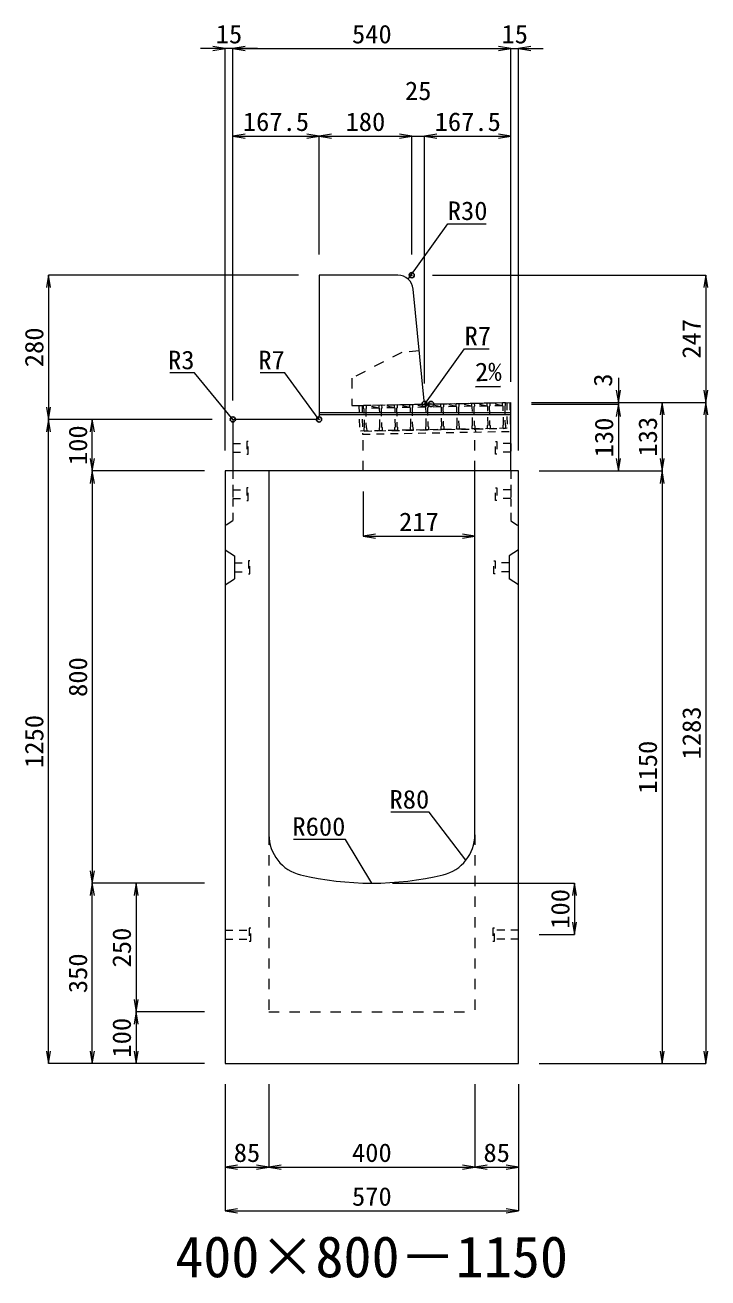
# Model space of a CAD drawing. Units: millimetres at full size; some dimension numbers follow another scale. Extents: x -18734 to 51600, y -18820 to 17820.
# Drawn here: x 43876 to 45203, y 8034 to 10466 of the extents above; entities that cross this region are included whole.
import ezdxf
from ezdxf.enums import TextEntityAlignment as Align

# ---------------------------------------------------------------- set-up
doc = ezdxf.new("R2010")
doc.units = ezdxf.units.MM
doc.header["$LTSCALE"] = 20
doc.header["$PDMODE"] = 32
doc.header["$PDSIZE"] = 10
doc.linetypes.add('USER1', pattern=[2, 1, -1])
doc.linetypes.add('USER2', pattern=[1.35, 0.75, -0.6])
for name, color, linetype, lineweight in [('インサート', 3, 'USER2', 9), ('グレーチング', 7, 'USER2', 5), ('受枠', 3, 'USER2', 9), ('寸法線', 7, 'Continuous', 13), ('引出線', 4, 'Continuous', 13), ('本体', 2, 'Continuous', 13), ('目地', 132, 'Continuous', 5)]:
    doc.layers.add(name, color=color, linetype=linetype, lineweight=lineweight)
doc.layers.add('作業エリア', color=11, linetype='Continuous')
doc.layers.add('文字', color=7, linetype='Continuous')
doc.styles.add('ＭＳ 明朝', font='')
doc.styles.get('ＭＳ 明朝').set_extended_font_data('MS Mincho')

# ---------------------------------------------------------------- blocks, each defined once
blk = doc.blocks.new('open_arrow')
at = {"color": 0, "linetype": 'Continuous', "lineweight": -2}
blk.add_lwpolyline([(7.5, 1.25), (0, 0), (7.5, -1.25)], dxfattribs=at)

msp = doc.modelspace()

# ---------------------------------------------------------------- linework, layer by layer
at = {"layer": 'インサート'}
for p, q in [((44310, 9657.5), (44307, 9657.5)), ((44307, 9657.5), (44307, 9632.5)), ((44310, 9632.5), (44310, 9657.5)), ((44790, 9657.5), (44793, 9657.5)), ((44790, 9632.5), (44790, 9657.5)), ((44793, 9657.5), (44793, 9632.5)), ((44280, 9653.5), (44307, 9653.5)), ((44280, 9653.5), (44280, 9636.5)), ((44280, 9636.5), (44307, 9636.5)), ((44307, 9632.5), (44310, 9632.5)), ((44793, 9632.5), (44790, 9632.5)), ((44820, 9653.5), (44793, 9653.5)), ((44820, 9636.5), (44793, 9636.5)), ((44820, 9653.5), (44820, 9636.5)), ((44280, 9563.5), (44307, 9563.5)), ((44280, 9563.5), (44280, 9546.5)), ((44310, 9567.5), (44307, 9567.5)), ((44307, 9567.5), (44307, 9542.5)), ((44310, 9542.5), (44310, 9567.5)), ((44790, 9567.5), (44793, 9567.5)), ((44790, 9542.5), (44790, 9567.5)), ((44793, 9567.5), (44793, 9542.5)), ((44820, 9563.5), (44793, 9563.5)), ((44820, 9563.5), (44820, 9546.5)), ((44280, 9546.5), (44307, 9546.5)), ((44307, 9542.5), (44310, 9542.5)), ((44793, 9542.5), (44790, 9542.5)), ((44820, 9546.5), (44793, 9546.5)), ((44283.2, 9421.5), (44310.2, 9421.5)), ((44283.2, 9421.5), (44283.2, 9404.5)), ((44313.2, 9425.5), (44310.2, 9425.5)), ((44310.2, 9425.5), (44310.2, 9400.5)), ((44313.2, 9400.5), (44313.2, 9425.5)), ((44786.8, 9425.5), (44789.8, 9425.5)), ((44786.8, 9400.5), (44786.8, 9425.5)), ((44789.8, 9425.5), (44789.8, 9400.5)), ((44816.8, 9421.5), (44789.8, 9421.5)), ((44816.8, 9421.5), (44816.8, 9404.5)), ((44283.2, 9404.5), (44310.2, 9404.5)), ((44310.2, 9400.5), (44313.2, 9400.5)), ((44789.8, 9400.5), (44786.8, 9400.5)), ((44816.8, 9404.5), (44789.8, 9404.5)), ((44265, 8708.5), (44312, 8708.5)), ((44265, 8708.5), (44265, 8691.5)), ((44315, 8712.5), (44312, 8712.5)), ((44312, 8712.5), (44312, 8687.5)), ((44315, 8687.5), (44315, 8712.5)), ((44788, 8712.5), (44785, 8712.5)), ((44785, 8712.5), (44785, 8687.5)), ((44788, 8687.5), (44788, 8712.5)), ((44835, 8708.5), (44788, 8708.5)), ((44835, 8691.5), (44835, 8708.5)), ((44265, 8691.5), (44312, 8691.5)), ((44312, 8687.5), (44315, 8687.5)), ((44785, 8687.5), (44788, 8687.5)), ((44835, 8691.5), (44788, 8691.5))]:
    msp.add_line(p, q, dxfattribs=at)
at = {"layer": 'グレーチング'}
for p, q in [((44533.97, 9727.46), (44808.92, 9732.79)), ((44564.08, 9722.05), (44538.97, 9727.56)), ((44594.07, 9722.63), (44568.96, 9728.14)), ((44624.07, 9723.21), (44598.96, 9728.72)), ((44654.06, 9723.79), (44628.95, 9729.3)), ((44684.06, 9724.37), (44658.95, 9729.88)), ((44714.05, 9724.95), (44688.94, 9730.46)), ((44744.05, 9725.53), (44718.93, 9731.04)), ((44774.04, 9726.11), (44748.93, 9731.62)), ((44804.04, 9726.69), (44778.92, 9732.2)), ((44564.08, 9722.05), (44539.08, 9721.56)), ((44594.07, 9722.63), (44569.08, 9722.14)), ((44624.07, 9723.21), (44599.07, 9722.72)), ((44654.06, 9723.79), (44629.07, 9723.3)), ((44684.06, 9724.37), (44659.06, 9723.88)), ((44714.05, 9724.95), (44689.06, 9724.46)), ((44744.05, 9725.53), (44719.05, 9725.05)), ((44774.04, 9726.11), (44749.05, 9725.63)), ((44804.04, 9726.69), (44779.04, 9726.21)), ((44534.94, 9677.47), (44809.89, 9682.79))]:
    msp.add_line(p, q, dxfattribs=at)
for points in [[(44533.97, 9727.46), (44538.97, 9727.56), (44539.08, 9721.56), (44538.1, 9720.54), (44538.8, 9684.55), (44539.82, 9683.57), (44539.94, 9677.57), (44534.94, 9677.47), (44534.82, 9683.47), (44535.8, 9684.49), (44535.1, 9720.48), (44534.09, 9721.47)], [(44568.8, 9685.13), (44569.81, 9684.15), (44569.93, 9678.15), (44564.93, 9678.05), (44564.82, 9684.05), (44565.8, 9685.07), (44565.1, 9721.07), (44564.08, 9722.05), (44563.96, 9728.04), (44568.96, 9728.14), (44569.08, 9722.14), (44568.1, 9721.12)], [(44598.79, 9685.71), (44599.81, 9684.73), (44599.92, 9678.73), (44594.93, 9678.63), (44594.81, 9684.63), (44595.79, 9685.65), (44595.09, 9721.65), (44594.07, 9722.63), (44593.96, 9728.62), (44598.96, 9728.72), (44599.07, 9722.72), (44598.09, 9721.7)], [(44628.78, 9686.29), (44629.8, 9685.31), (44629.92, 9679.31), (44624.92, 9679.21), (44624.8, 9685.21), (44625.78, 9686.23), (44625.09, 9722.23), (44624.07, 9723.21), (44623.95, 9729.21), (44628.95, 9729.3), (44629.07, 9723.3), (44628.09, 9722.28)], [(44658.78, 9686.87), (44659.8, 9685.89), (44659.91, 9679.89), (44654.91, 9679.8), (44654.8, 9685.79), (44655.78, 9686.81), (44655.08, 9722.81), (44654.06, 9723.79), (44653.95, 9729.79), (44658.95, 9729.88), (44659.06, 9723.88), (44658.08, 9722.86)], [(44685.77, 9687.39), (44685.08, 9723.39), (44684.06, 9724.37), (44683.94, 9730.37), (44688.94, 9730.46), (44689.06, 9724.46), (44688.08, 9723.45), (44688.77, 9687.45), (44689.79, 9686.47), (44689.91, 9680.47), (44684.91, 9680.38), (44684.79, 9686.37)], [(44715.77, 9687.97), (44715.07, 9723.97), (44714.05, 9724.95), (44713.94, 9730.95), (44718.93, 9731.04), (44719.05, 9725.05), (44718.07, 9724.03), (44718.77, 9688.03), (44719.79, 9687.05), (44719.9, 9681.05), (44714.9, 9680.96), (44714.79, 9686.96)], [(44749.05, 9725.63), (44748.06, 9724.61), (44748.76, 9688.61), (44749.78, 9687.63), (44749.9, 9681.63), (44744.9, 9681.54), (44744.78, 9687.54), (44745.76, 9688.56), (44745.07, 9724.55), (44744.05, 9725.53), (44743.93, 9731.53), (44748.93, 9731.62)], [(44779.04, 9726.21), (44778.06, 9725.19), (44778.76, 9689.19), (44779.78, 9688.21), (44779.89, 9682.21), (44774.89, 9682.12), (44774.78, 9688.12), (44775.76, 9689.14), (44775.06, 9725.13), (44774.04, 9726.11), (44773.92, 9732.11), (44778.92, 9732.2)], [(44804.89, 9682.7), (44804.77, 9688.7), (44805.75, 9689.72), (44805.05, 9725.71), (44804.04, 9726.69), (44803.92, 9732.69), (44808.92, 9732.79), (44809.03, 9726.79), (44808.05, 9725.77), (44808.75, 9689.77), (44809.77, 9688.79), (44809.89, 9682.79)]]:
    msp.add_lwpolyline(points, close=True, dxfattribs=at)
at = {"layer": '作業エリア'}
for p in [(44627.5, 9980), (44652.5, 9730), (44665, 9730), (44280, 9700), (44447.5, 9700)]:
    msp.add_point(p, dxfattribs=at)
at = {"layer": '受枠'}
for p, q in [((44524.97, 9727.29), (44817.92, 9732.96)), ((44530.97, 9727.41), (44532.05, 9671.42)), ((44811.92, 9732.84), (44812.89, 9682.85)), ((44817.92, 9732.96), (44819, 9676.97)), ((44524.97, 9727.29), (44525.94, 9677.3)), ((44812.89, 9682.85), (44525.94, 9677.3)), ((44532.05, 9671.42), (44819, 9676.97))]:
    msp.add_line(p, q, dxfattribs=at)
at = {"layer": '受枠', "linetype": 'Continuous'}
msp.add_line((44750.9, 9681.65), (44751.01, 9675.65), dxfattribs=at)
at = {"layer": '寸法線'}
for p, q in [((44328, 10419.95), (44217, 10419.95)), ((44265, 9640), (44265, 10419.95)), ((44280, 10419.95), (44820, 10419.95)), ((44280, 9737), (44280, 10419.95)), ((44280, 9737), (44280, 10419.95)), ((44772, 10419.95), (44883, 10419.95)), ((44820, 9773), (44820, 10419.95)), ((44820, 9773), (44820, 10419.95)), ((44835, 9640), (44835, 10419.95)), ((44280, 10249.95), (44447.5, 10249.95)), ((44280, 9737), (44280, 10249.95)), ((44447.5, 10020), (44447.5, 10249.95)), ((44447.5, 10249.95), (44627.5, 10249.95)), ((44447.5, 10020), (44447.5, 10249.95)), ((44579.5, 10249.95), (44700.5, 10249.95)), ((44627.5, 10020), (44627.5, 10249.95)), ((44627.5, 10020), (44627.5, 10249.95)), ((44652.5, 9770), (44652.5, 10249.95)), ((44652.5, 10249.95), (44820, 10249.95)), ((44652.5, 9770), (44652.5, 10249.95)), ((44820, 9773), (44820, 10249.95)), ((43922.06, 9980), (43922.06, 9700)), ((44407.5, 9980), (43922.06, 9980)), ((44667.5, 9980), (45198.78, 9980)), ((45198.78, 9980), (45198.78, 9733)), ((45028.78, 9781), (45028.78, 9682)), ((44860, 9733), (45028.78, 9733)), ((44860, 9733), (45113.78, 9733)), ((44860, 9733), (45198.78, 9733)), ((44860, 9733), (45198.78, 9733)), ((44860, 9730), (45028.78, 9730)), ((44860, 9730), (45028.78, 9730)), ((45028.78, 9730), (45028.78, 9600)), ((45113.78, 9733), (45113.78, 9600)), ((45198.78, 9733), (45198.78, 8450)), ((44240, 9700), (43922.06, 9700)), ((43922.06, 8450), (43922.06, 9700)), ((44240, 9700), (43922.06, 9700)), ((44007.06, 9600), (44007.06, 9700)), ((44240, 9700), (44007.06, 9700)), ((44007.06, 9600), (44007.06, 8800)), ((44225, 9600), (44007.06, 9600)), ((44225, 9600), (44007.06, 9600)), ((44875, 9600), (45028.78, 9600)), ((44875, 9600), (45113.78, 9600)), ((44875, 9600), (45113.78, 9600)), ((45113.78, 9600), (45113.78, 8450)), ((44533, 9560), (44533, 9473.33)), ((44533, 9473.33), (44750, 9473.33)), ((44225, 8800), (44007.06, 8800)), ((44007.06, 8450), (44007.06, 8800)), ((44225, 8800), (44007.06, 8800)), ((44092.06, 8800), (44092.06, 8550)), ((44225, 8800), (44092.06, 8800)), ((44590, 8800), (44943.78, 8800)), ((44943.78, 8800), (44943.78, 8700)), ((44875, 8700), (44943.78, 8700)), ((44225, 8550), (44092.06, 8550)), ((44092.06, 8550), (44092.06, 8450)), ((44225, 8550), (44092.06, 8550)), ((44225, 8450), (43922.06, 8450)), ((44225, 8450), (44007.06, 8450)), ((44225, 8450), (44092.06, 8450)), ((44875, 8450), (45113.78, 8450)), ((44875, 8450), (45198.78, 8450)), ((44265, 8410), (44265, 8248.84)), ((44265, 8410), (44265, 8163.84)), ((44350, 8410), (44350, 8248.84)), ((44350, 8410), (44350, 8248.84)), ((44750, 8410), (44750, 8248.84)), ((44750, 8410), (44750, 8248.84)), ((44835, 8410), (44835, 8248.84)), ((44835, 8410), (44835, 8163.84)), ((44265, 8248.84), (44350, 8248.84)), ((44350, 8248.84), (44750, 8248.84)), ((44750, 8248.84), (44835, 8248.84)), ((44265, 8163.84), (44835, 8163.84))]:
    msp.add_line(p, q, dxfattribs=at)
at = {"layer": '引出線'}
for points in [[(44620.48, 9972.24), (44697.4, 10079.93), (44772.08, 10079.93)], [(44654.14, 9731.81), (44730, 9837.02), (44777.93, 9837.02)], [(44280.88, 9699.12), (44205.62, 9790.3), (44157.89, 9790.3)], [(44445.45, 9702.05), (44380.97, 9790.3), (44333.04, 9790.3)], [(44751.14, 9763.26), (44799.85, 9764.23), (44751.11, 9763.26)], [(44732.76, 8844.42), (44661.5, 8937.53), (44586.83, 8937.53)], [(44550, 8800), (44498.63, 8884.75), (44397.63, 8884.75)]]:
    msp.add_lwpolyline(points, dxfattribs=at)
at = {"layer": '本体'}
for p, q in [((44447.5, 9980), (44447.5, 9707)), ((44600.35, 9980), (44447.5, 9980)), ((44651.87, 9736.3), (44630.2, 9952.99)), ((44665, 9730), (44658.83, 9730)), ((44665, 9730), (44820, 9733)), ((44820, 9600), (44820, 9733)), ((44280, 9697), (44280, 9600)), ((44440.5, 9700), (44283, 9700)), ((44265, 9600), (44265, 8450)), ((44350, 9600), (44265, 9600)), ((44820, 9600), (44280, 9600)), ((44350, 9600), (44350, 8894.04)), ((44750, 8894.04), (44750, 9600)), ((44835, 9600), (44750, 9600)), ((44835, 8450), (44835, 9600)), ((44265, 8450), (44835, 8450))]:
    msp.add_line(p, q, dxfattribs=at)
at = {"layer": '本体', "linetype": 'USER1'}
for p, q in [((44608, 9830), (44511, 9780)), ((44642.2, 9833), (44608, 9830)), ((44511, 9780), (44511, 9727.02)), ((44511, 9727.02), (44665, 9730)), ((44750, 9600), (44750, 9681.64)), ((44533, 9600), (44533, 9677.44))]:
    msp.add_line(p, q, dxfattribs=at)
at = {"layer": '本体', "linetype": 'USER2', "lineweight": 9}
for p, q in [((44280, 9600), (44280, 9503)), ((44820, 9600), (44820, 9503)), ((44280, 9503), (44265, 9493.5)), ((44820, 9503), (44835, 9493.5))]:
    msp.add_line(p, q, dxfattribs=at)
at = {"layer": '本体', "lineweight": 9}
for p, q in [((44265, 9447), (44283.2, 9435.5)), ((44835, 9447), (44816.8, 9435.5)), ((44283.2, 9435.5), (44283.2, 9390.5)), ((44816.8, 9435.5), (44816.8, 9390.5)), ((44265, 9379), (44283.2, 9390.5)), ((44835, 9379), (44816.8, 9390.5))]:
    msp.add_line(p, q, dxfattribs=at)
at = {"layer": '本体', "linetype": 'USER1', "lineweight": 15}
for p, q in [((44350, 8894.04), (44350, 8550)), ((44750, 8894.04), (44750, 8550)), ((44350, 8550), (44750, 8550))]:
    msp.add_line(p, q, dxfattribs=at)
at = {"layer": '本体'}
for centre, radius, start, end in [((44600.35, 9950), 30, 5.71059, 90), ((44658.83, 9737), 7, 185.71059, 270), ((44440.5, 9707), 7, 270, 0), ((44283, 9697), 3, 90, 180), ((44430, 8894.04), 80, 180, 256.65764), ((44670, 8894.04), 80, 283.34236, 0), ((44550, 9400), 600, 256.65764, 283.34236)]:
    msp.add_arc(centre, radius, start, end, dxfattribs=at)
at = {"layer": '目地'}
for p, q in [((44820, 9713), (44447.5, 9713)), ((44820, 9709), (44447.5, 9709))]:
    msp.add_line(p, q, dxfattribs=at)

# ---------------------------------------------------------------- block references
at = {"layer": '寸法線', "xscale": 3.2, "yscale": 3.2}
for p, rotation in [((44265, 10419.95), 180), ((44820, 10419.95), 180), ((44820, 10419.95), 180), ((44447.5, 10249.95), 180), ((44627.5, 10249.95), 180), ((44627.5, 10249.95), 180), ((44820, 10249.95), 180), ((43922.06, 9980), 270), ((45198.78, 9980), 270), ((45028.78, 9733), 90), ((45198.78, 9733), 90), ((45028.78, 9730), 270), ((45028.78, 9730), 270), ((45113.78, 9733), 270), ((45198.78, 9733), 270), ((43922.06, 9700), 90), ((43922.06, 9700), 270), ((44007.06, 9700), 270), ((44007.06, 9600), 90), ((45028.78, 9600), 90), ((45113.78, 9600), 90), ((44007.06, 9600), 270), ((45113.78, 9600), 270), ((44750, 9473.33), 180), ((44007.06, 8800), 90), ((44007.06, 8800), 270), ((44092.06, 8800), 270), ((44943.78, 8800), 270), ((44943.78, 8700), 90), ((44092.06, 8550), 90), ((44092.06, 8550), 270), ((43922.06, 8450), 90), ((44007.06, 8450), 90), ((44092.06, 8450), 90), ((45113.78, 8450), 90), ((45198.78, 8450), 90), ((44350, 8248.84), 180), ((44750, 8248.84), 180), ((44835, 8248.84), 180), ((44835, 8163.84), 180)]:
    msp.add_blockref('open_arrow', p, dxfattribs=dict(at, rotation=rotation))
for p in [(44280, 10419.95), (44280, 10419.95), (44835, 10419.95), (44280, 10249.95), (44447.5, 10249.95), (44652.5, 10249.95), (44652.5, 10249.95), (44533, 9473.33), (44265, 8248.84), (44350, 8248.84), (44750, 8248.84), (44265, 8163.84)]:
    msp.add_blockref('open_arrow', p, dxfattribs=at)
at = {"layer": '引出線', "xscale": 0.0533, "yscale": 0.0533}
for p, rotation in [((44620.48, 9972.24), 54.5), ((44751.14, 9763.26), 1.1), ((44654.14, 9731.81), 54.2), ((44280.88, 9699.12), 129.5), ((44445.45, 9702.05), 126.2), ((44732.76, 8844.42), 127.4), ((44550, 8800), 121.2)]:
    msp.add_blockref('open_arrow', p, dxfattribs=dict(at, rotation=rotation))

# ---------------------------------------------------------------- texts
at = {"layer": '寸法線', "style": 'ＭＳ 明朝', "width": 1.05}
for s, p in [('15', (44272.5, 10447.95)), ('540', (44550, 10447.95)), ('15', (44827.5, 10447.95)), ('25', (44640, 10337.95)), ('167.5', (44363.75, 10277.95)), ('180', (44537.5, 10277.95)), ('167.5', (44736.25, 10277.95)), ('217', (44641.5, 9501.33)), ('85', (44307.5, 8276.84)), ('400', (44550, 8276.84)), ('85', (44792.5, 8276.84)), ('570', (44550, 8191.84))]:
    msp.add_text(s, height=36.03, dxfattribs=at).set_placement(p, align=Align.MIDDLE_CENTER)
for s, p in [('280', (43894.06, 9840)), ('247', (45170.78, 9856.5)), ('3', (44998.78, 9776.34)), ('100', (43979.06, 9650)), ('130', (45000.78, 9665)), ('133', (45085.78, 9666.5)), ('800', (43979.06, 9200)), ('1250', (43894.06, 9075)), ('1283', (45170.78, 9091.5)), ('1150', (45085.78, 9025)), ('100', (44915.78, 8750)), ('250', (44064.06, 8675)), ('350', (43979.06, 8625)), ('100', (44064.06, 8500))]:
    msp.add_text(s, height=36.03, rotation=90, dxfattribs=at).set_placement(p, align=Align.MIDDLE_CENTER)
at = {"layer": '引出線', "style": 'ＭＳ 明朝', "width": 1.05}
for s, p in [('R30', (44697.4, 10123.13)), ('R7', (44730, 9880.22))]:
    msp.add_text(s, height=36.03, dxfattribs=at).set_placement(p, align=Align.TOP_LEFT)
for s, p in [('R3', (44205.62, 9833.5)), ('R7', (44380.97, 9833.5)), ('R80', (44661.5, 8980.73)), ('R600', (44498.63, 8927.95))]:
    msp.add_text(s, height=36.03, dxfattribs=at).set_placement(p, align=Align.TOP_RIGHT)
msp.add_text('2%', height=36.03, rotation=1.146, dxfattribs=at).set_placement((44750.17, 9810.15), align=Align.TOP_LEFT)
at = {"layer": '文字', "style": 'ＭＳ 明朝'}
msp.add_text('400×800－1150', height=80.06, dxfattribs=at).set_placement((44549.52, 8075.03), align=Align.MIDDLE_CENTER)

doc.saveas('drawing.dxf')
